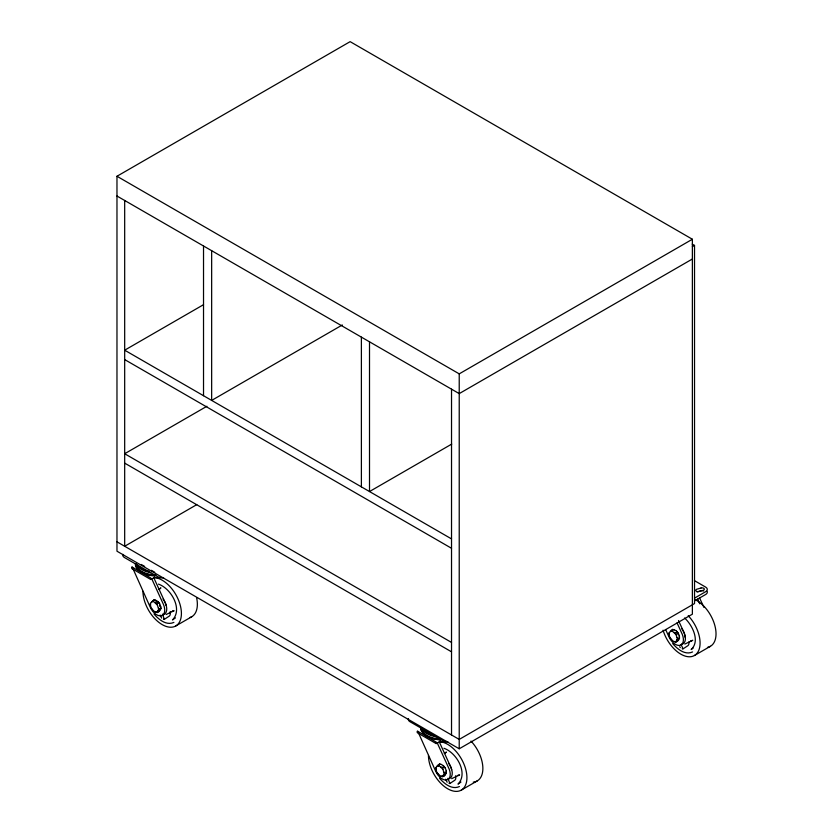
<?xml version="1.0" encoding="UTF-8"?>
<svg xmlns="http://www.w3.org/2000/svg" width="833" height="833" viewBox="0 0 833 833"><rect width="100%" height="100%" fill="white"/><g stroke="black" fill="none" stroke-linecap="round" stroke-linejoin="round"><path stroke-width="1.25" d="M150.45 603.321C149.836 607.507 153.001 611.963 157.25 612.536C164.007 609.954 159.894 600.301 153.949 599.854L150.45 603.321L150.45 605.706M157.25 612.536L158.645 609.246L157.395 605.081L152.626 600.614M160.759 609.069L160.759 606.684M435.961 767.485C435.347 771.67 438.512 776.127 442.76 776.7C449.518 774.117 445.405 764.465 439.46 764.017L435.961 767.485L435.961 769.869M442.76 776.7L444.156 773.409L442.896 769.244L438.137 764.777M446.269 773.232L446.269 770.848M669.118 632.872C668.503 637.058 671.669 641.514 675.917 642.087C682.675 639.505 678.562 629.863 672.616 629.404L669.118 632.872L669.118 635.256M675.917 642.087L677.312 638.796L676.052 634.642L671.294 630.165M679.426 638.619L679.426 636.235M135.456 565.211C137.122 572.094 147.222 575.645 154.428 575.874A1.468 1.187 12.8 0 1 154.428 577.373L153.782 577.498L155.719 577.644A20.398 11.777 0 0 0 159.967 577.394M153.813 600.426L153.949 599.854M439.46 764.017L438.2 766.193M672.616 629.404L672.481 629.987L674.272 629.821M163.507 619.169L164.299 619.117L162.414 614.129M449.018 783.332L449.81 783.28L447.925 778.293M682.165 648.72L682.966 648.668L681.082 644.45M158.509 610.36L160.894 608.486M444.02 774.523L446.405 772.649M677.177 639.911L679.561 638.036M159.426 589.264L160.904 587.89L158.791 589.358M444.937 753.428L446.415 752.053L444.301 753.521M175.451 617.878L172.493 619.939C183 609.246 171.234 588.535 158.457 584.12M460.961 782.052L458.004 784.113C468.51 773.409 456.744 752.699 443.958 748.284M693.129 648.126L691.161 649.501C700.386 641.264 692.431 625.135 684.601 617.992M164.205 619.429L169.109 616.212A1.697 0.979 -60 0 0 170.234 614.171L170.234 611.516M449.716 783.593L454.62 780.375A1.697 0.979 -60 0 0 455.745 778.334L455.745 775.679M682.873 648.98L687.777 645.762A1.697 0.979 -60 0 0 688.901 643.732L688.901 641.951M116.974 176.263L350.131 41.65L692.379 239.248L692.379 614.181L459.222 748.794L116.974 551.207L116.974 176.263L459.222 373.861L692.379 239.248M203.523 304.68L124.679 350.193L451.528 538.899M342.311 324.974L211.655 400.413L211.655 250.681M206.907 406.265L124.679 453.735L451.528 642.441M196.765 504.642L124.679 546.261L124.679 200.472M692.379 246.651L694.524 245.423L694.524 603.561L459.222 739.412L116.974 541.814M692.379 259.001L459.222 393.613L116.974 196.026M151.408 578.873L153.918 578.019L165.673 603.769A11.329 6.539 60 0 1 162.737 614.712M155.604 602.863L157.25 603.29L158.582 602.519L159.634 603.79M451.736 444.083L369.508 491.553L369.508 341.822M175.773 625.958L191.725 616.753M436.919 743.046L439.428 742.182L451.184 767.932A11.329 6.539 60 0 1 448.248 778.886M694.68 598.052L705.645 591.722A5.664 3.27 0 0 0 705.645 587.098L694.42 580.622M694.68 600.832L705.645 594.502A5.664 3.27 0 0 0 707.113 591.336M441.115 767.026L442.76 767.453L444.093 766.683L445.145 767.953M674.272 632.414L675.917 632.841L677.25 632.07L678.301 633.34M461.284 790.121L477.236 780.917M663.068 630.196A27.197 15.702 60 0 0 694.441 655.509L710.393 646.304M166.152 614.515L174.107 610.745L172.171 611.349L172.775 611.245M684.82 644.076L692.775 640.306L690.838 640.9L691.442 640.806M451.663 778.678L459.618 774.919L457.681 775.513L458.285 775.419M151.575 601.728L153.355 601.561M158.811 610.912L159.634 610.662M157.395 611.953L155.604 612.12M173.899 622.386C166.371 625.885 158.624 619.481 154.022 614.004M670.242 631.279L672.023 631.122M678.301 640.213L676.511 640.379L677.25 641.327M676.052 641.514L674.272 641.67M692.567 651.947C685.038 655.436 677.281 649.032 672.689 643.565M437.086 765.891L438.866 765.735M444.322 775.086L445.145 774.825M442.896 776.117L441.115 776.283M459.41 786.56C451.882 790.048 444.124 783.645 439.532 778.178M697.013 591.94L701.448 590.691A2.27 1.312 0 0 1 703.646 591.024M154.646 600.177L155.604 600.27M440.147 764.34L441.115 764.434M692.265 244.121L694.524 245.423M124.679 359.585L451.528 548.281M124.679 463.127L451.528 651.822M141.298 564.482L144.661 566.43M151.398 570.313L154.761 572.261M680.29 647.637L679.728 646.637M447.134 782.249L445.645 779.23M161.623 618.086L160.134 615.066M677.177 637.537L678.239 638.796M670.242 638.151L672.023 640.369M444.02 772.139L445.082 773.409M437.086 772.764L438.866 774.982M158.509 607.975L159.572 609.246M151.575 608.6L153.355 610.818M676.511 631.122L677.25 632.07M443.354 765.735L444.093 766.683M443.354 774.982L444.093 775.94M157.853 601.572L158.582 602.519M157.853 610.818L158.582 611.776M699.585 597.938L703.895 607.361M697.585 599.094L699.741 603.81M678.51 620.523L684.33 633.319A11.329 6.539 60 0 1 681.404 644.273M677.052 622.855L682.331 634.475A11.329 6.539 60 0 1 679.697 645.388A11.329 6.539 60 0 1 668.816 636.599L665.64 629.519M437.429 743.338L449.174 769.088A11.329 6.539 60 0 1 446.54 780A11.329 6.539 60 0 1 435.669 771.212L418.197 732.238M151.918 579.174L163.664 604.925A11.329 6.539 60 0 1 161.029 615.837A11.329 6.539 60 0 1 150.159 607.049L132.686 568.064M675.917 632.841L676.052 634.642M442.76 767.453L442.896 769.244M157.25 603.29L157.395 605.081M459.222 373.861L459.222 748.794M451.528 389.167L451.528 734.966M420.967 730.041L421.009 729.104L423.57 734.071L426.808 736.518L431.036 738.382L439.939 740.037A1.468 1.187 12.8 0 1 439.939 741.537L439.293 741.662L441.23 741.818A20.398 11.777 0 0 0 446.509 741.412M361.387 337.126L361.387 486.857M203.523 245.985L203.523 395.717M155.896 601.488A4.529 2.614 60 0 1 156.729 601.842M159.499 605.299A4.529 2.614 60 0 1 159.821 606.372M153.668 577.571A27.197 15.702 60 0 1 180.522 606.309A27.197 15.702 60 0 1 165.101 626.041A27.197 15.702 60 0 1 142.943 591.295M196.703 598.167A27.197 15.702 60 0 1 189.83 617.576M163.039 599.104A9.35 5.394 60 0 1 166.121 605.518M123.003 554.382A5.664 3.27 0 0 0 124.471 557.537L158.124 576.977A5.664 3.27 0 0 0 163.601 577.821M150.669 572.604A19.555 11.287 0 0 1 136.841 564.628M155.719 574.843A19.555 11.287 0 0 1 136.175 563.556M149.44 571.469A19.555 11.287 0 0 1 137.351 564.639M155.719 575.332A20.398 11.777 0 0 1 135.321 563.556M439.178 741.734A27.197 15.702 60 0 1 466.032 770.473A27.197 15.702 60 0 1 450.611 790.205A27.197 15.702 60 0 1 428.454 755.458M470.989 741.089A27.197 15.702 60 0 1 482.828 766.985A27.197 15.702 60 0 1 473.248 782.145M448.55 763.267A9.35 5.394 60 0 1 451.632 769.682M408.514 718.546A5.664 3.27 0 0 0 409.982 721.711L443.635 741.141A5.664 3.27 0 0 0 448.154 742.088M436.169 736.778A19.555 11.287 0 0 1 422.352 728.792M441.23 739.006A19.555 11.287 0 0 1 421.685 727.719M434.951 735.633A19.555 11.287 0 0 1 422.862 728.802M441.23 739.496A20.398 11.777 0 0 1 420.832 727.719M677.656 633.788A4.529 2.614 60 0 1 678.166 634.85M688.204 615.681A27.197 15.702 60 0 1 694.441 655.509M694.784 599.5A27.197 15.702 60 0 1 714.881 625.645A27.197 15.702 60 0 1 707.467 647.387M681.706 628.665A9.35 5.394 60 0 1 685.007 637.183M701.022 588.004L697.013 589.16A2.27 1.312 0 0 0 695.909 590.795A2.27 1.312 0 0 0 698.616 591.597L703.052 590.347A2.27 1.312 0 0 0 704.156 588.712A2.27 1.312 0 0 0 701.448 587.911L701.022 588.004M132.197 567.096L131.833 567.054A1.76 1.01 60 0 0 131.833 568.564L150.763 579.487A1.76 1.01 60 0 0 150.763 577.987L132.197 567.096M417.708 731.259L417.343 731.218A1.76 1.01 60 0 0 417.343 732.728L436.273 743.661A1.76 1.01 60 0 0 436.273 742.151L417.708 731.259"/></g></svg>
